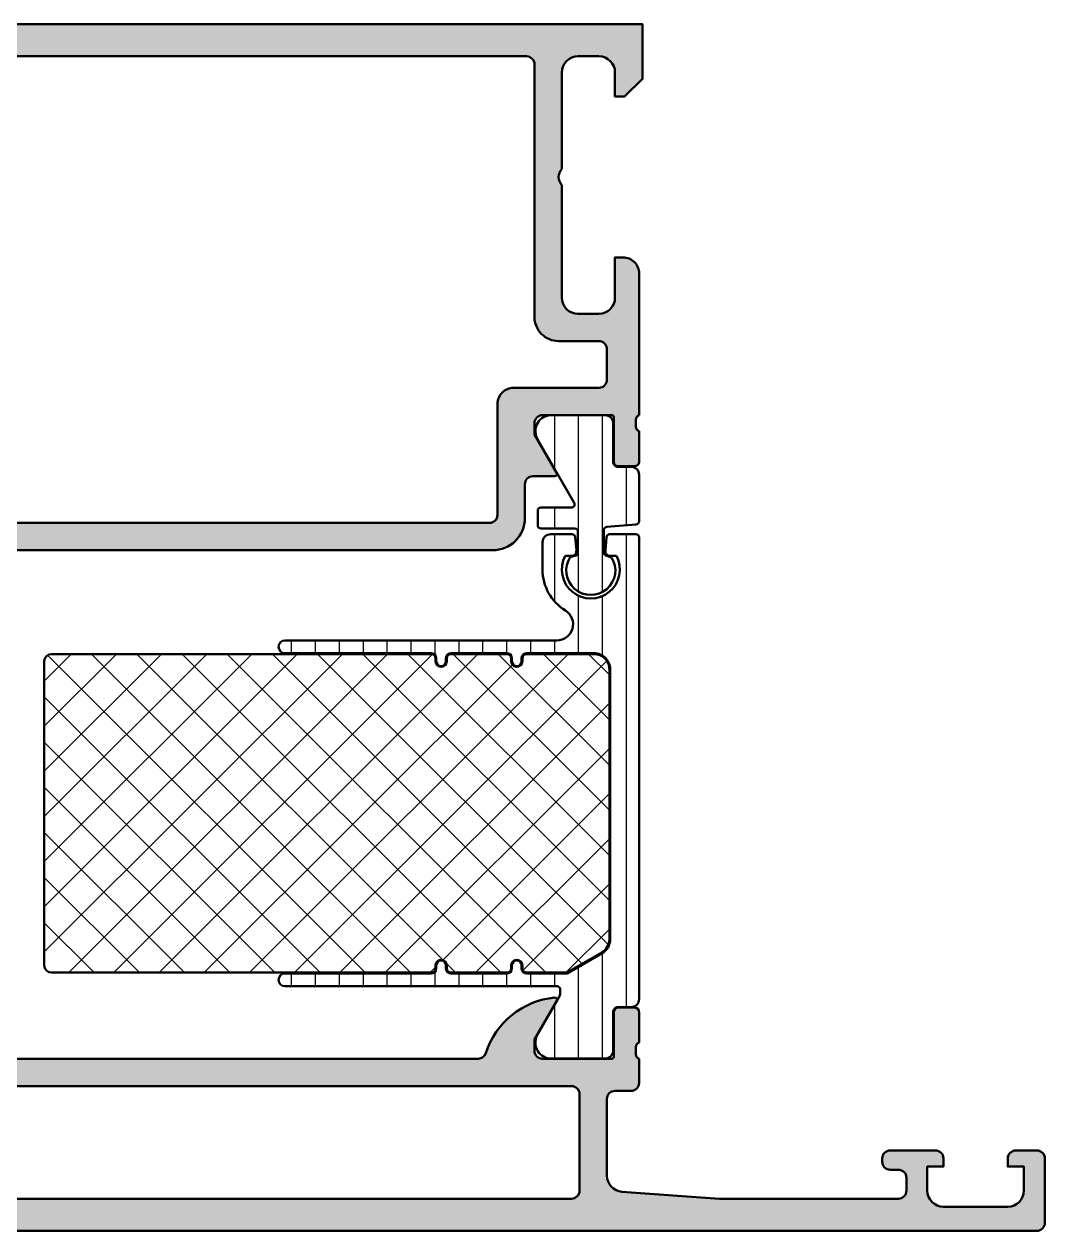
# Model space of a CAD drawing. Extents: x 5 to 130, y 0 to 75.
# Drawn here: x 66.6 to 130, y 0 to 75 of the extents above; entities that cross this region are included whole.
import ezdxf

# ---------------------------------------------------------------- set-up
doc = ezdxf.new("R2010")
doc.units = 0
for name, color, linetype, lineweight in [('0S-Alu contour', 7, 'Continuous', 50), ('0S-Alu hatch', 252, 'Continuous', 25), ('0S-Plastic contour', 254, 'Continuous', 50), ('0S-Plastic hatch', 253, 'Continuous', 25), ('0S-PT contour', 91, 'Continuous', 50), ('0S-PT hatch', 103, 'Continuous', 25)]:
    doc.layers.add(name, color=color, linetype=linetype, lineweight=lineweight)
pattern_1 = [(90, (0, 0), (-1.4859, 0), [])]

# ---------------------------------------------------------------- blocks, each defined once
blk = doc.blocks.new('398630__2199BBF1_2942_4C71_9032_513A555D3F61_')
at = {"layer": '0S-Alu hatch'}
h = blk.add_hatch(color=256, dxfattribs=at)
edge = h.paths.add_edge_path()
edge.add_arc((20.50026401343111, 65.99996052932545), 0.5000000037249493, 90.00000000054717, 179.993005887432)
edge.add_line((20.00026401343145, 66.00002156447204), (20.00026401343145, 65.69998799886048))
edge.add_arc((20.5002640136636, 65.69998799887071), 0.5000000002321486, 180, 269.9982514709477)
edge.add_line((20.50024875486908, 65.19998799887139), (23.00000000000024, 65.19998799887128))
edge.add_line((23.00000000000024, 65.19998799887128), (23.00000000000036, 58.49998989304743))
edge.add_ellipse((22.47497580340839, 57.99998247075558), major_axis=(-0.7250226405802622, 0), ratio=1, start_angle=136.3989482371672, end_angle=223.6019249855902, ccw=False)
edge.add_line((23.0000076203586, 57.499983050212), (22.99999999875561, 50.69903613579648))
edge.add_ellipse((22.92116355221257, 50.43151554380338), major_axis=(-0.2788950563274199, 0), ratio=1, start_angle=178.8354106259041, end_angle=253.5801235805078, ccw=False)
edge.add_line((23.2000009987556, 50.42584713580501), (23.20000099875558, 49.972253135805))
edge.add_ellipse((22.92113290311244, 49.96659247632795), major_axis=(-0.2789255417371221, 0), ratio=1, start_angle=106.4245945553537, end_angle=181.1628700728862, ccw=False)
edge.add_line((22.9999999987556, 49.69904913580503), (22.99999999875558, 47.81903813579652))
edge.add_arc((23.2999999987556, 47.81903813579653), 0.3000000000000114, 180, 270.0000000000027)
edge.add_line((23.29999999875561, 47.51903813579652), (24.27997431779836, 47.5190381357965))
edge.add_arc((24.27997431779836, 47.81903813579653), 0.3000000000000291, 270, 360)
edge.add_line((24.57997431779839, 47.81903813579653), (24.57997431779837, 50.5790361357965))
edge.add_ellipse((24.69997402700154, 50.57903642659347), major_axis=(-0.1199997092035196, 0), ratio=1, start_angle=-89.9998611543503, end_angle=0.0001388452262744977, ccw=False)
edge.add_line((24.6999737362046, 50.69903613579663), (29.00000000000024, 50.69905697636784))
edge.add_ellipse((29.00001032011097, 50.1990672964788), major_axis=(-0.4999896799955473, 0), ratio=1, start_angle=179.9988173777202, end_angle=270.00118262198754, ccw=False)
edge.add_line((29.50000000000001, 50.1990569763682), (29.4999999999999, 49.49904476933761))
edge.add_line((29.4999999999999, 49.49904476933761), (28.11175537109274, 47.09453427128983))
edge.add_arc((28.23870596663836, 47.03784388477288), 0.1390332824644113, 155.9366245846284, 266.6097434881932)
edge.add_line((28.23048400878851, 46.89905392461025), (29.59999999875596, 46.89905392460992))
edge.add_ellipse((29.59999999875614, 46.39905392461099), major_axis=(-0.49999999999892, 0), ratio=1, start_angle=180, end_angle=270.00000000001995, ccw=False)
edge.add_line((30.09999999875506, 46.39905392461099), (30.09999999875596, 44.29872916121257))
edge.add_arc((32.09999999875591, 44.29872916121229), 1.999999999999943, 180, 269.9999999999886)
edge.add_line((32.09999999875551, 42.29872916121235), (95.7000030517554, 42.29872916121189))
edge.add_arc((95.70000305175614, 44.29872916121252), 2.000000000000625, 269.9999999999789, 360)
edge.add_line((97.70000305175678, 44.29872916121252), (97.70000305175678, 46.3990539246098))
edge.add_ellipse((98.20000305175648, 46.39905392461009), major_axis=(-0.4999999999997158, 0), ratio=1, start_angle=270.0000000000456, end_angle=360, ccw=False)
edge.add_line((98.20000305175608, 46.8990539246098), (99.56953430175737, 46.89905392460992))
edge.add_arc((99.56129753256998, 47.03785288071485), 0.139043139285852, 273.3961299493113, 384.0575019778348)
edge.add_line((99.68826293945312, 47.09453427128937), (98.30001831054597, 49.49904476933728))
edge.add_line((98.30001831054597, 49.49904476933728), (98.30001831054643, 50.19905697637819))
edge.add_ellipse((98.800003053853, 50.19907223655369), major_axis=(-0.4999847435394497, 0), ratio=1, start_angle=-90.00699432660582, end_angle=0.0017487406075247236, ccw=False)
edge.add_line((98.80006408900454, 50.69905697636773), (103.1000287327096, 50.6990361357994))
edge.add_ellipse((103.1000287327096, 50.57903613579649), major_axis=(-0.1200000000029107, 0), ratio=1, start_angle=180, end_angle=270, ccw=False)
edge.add_line((103.2200287327125, 50.5790361357965), (103.2200287327125, 47.81903813579653))
edge.add_arc((103.5200287327125, 47.81903813579653), 0.3000000000000289, 180, 270)
edge.add_line((103.5200287327125, 47.51903813579651), (104.5000030517553, 47.51903813579652))
edge.add_arc((104.5000030517553, 47.81903813579653), 0.3000000000000114, 269.9999999999973, 360)
edge.add_line((104.8000030517553, 47.81903813579653), (104.8000030517553, 49.69904913580503))
edge.add_ellipse((104.8788701473985, 49.96659247632794), major_axis=(-0.278925541737111, 0), ratio=1, start_angle=-1.1628700728879835, end_angle=73.57540544464729, ccw=False)
edge.add_line((104.6000020517553, 49.972253135805), (104.6000020517553, 50.42584713580501))
edge.add_ellipse((104.8788394983006, 50.43151554380341), major_axis=(-0.2788950563296264, 0), ratio=1, start_angle=-73.5801235805049, end_angle=1.1645893740935094, ccw=False)
edge.add_line((104.8000030517569, 50.69903613579863), (104.8000030517582, 59.49997579183968))
edge.add_arc((103.800003051641, 59.49997579183929), 1.000000000117268, 0, 90.00087426481622)
edge.add_line((103.7999877928414, 60.49997579184014), (103.3000030517573, 60.49997579184003))
edge.add_line((103.3000030517573, 60.49997579184003), (103.3000030517578, 57.99997579184003))
edge.add_ellipse((102.2999156542848, 58.00006318930226), major_axis=(-1.000087401291819, 0), ratio=1, start_angle=90.00501389831709, end_angle=179.9949929319336, ccw=False)
edge.add_line((102.3000031709671, 56.99997579183968), (100.9999543428421, 56.99997579184003))
edge.add_ellipse((101.0000131405709, 58.00003458956883), major_axis=(-1.000058799457282, 0), ratio=1, start_angle=0.0033686637580103707, end_angle=89.99663133636858, ccw=False)
edge.add_line((99.9999543428421, 57.99997579183782), (99.9999543428421, 64.99997579323338))
edge.add_ellipse((100.5249247822756, 65.49994419480647), major_axis=(-0.7249568020583185, 0), ratio=1, start_angle=-43.6078537874821, end_angle=43.6026217827108, ccw=False)
edge.add_line((100.0000000000002, 65.99996053234327), (99.99999999999955, 71.9999605330504))
edge.add_ellipse((101.0000549274129, 71.99990560563758), major_axis=(-1.000054928921814, 0), ratio=1, start_angle=270.00314693605833, end_angle=359.9968530639975, ccw=False)
edge.add_line((101.0000000000004, 72.99996053305097), (102.3000030517582, 72.9999605330504))
edge.add_ellipse((102.2999772237506, 71.9999347050432), major_axis=(-1.00002582834073, 0), ratio=1, start_angle=180.0014797973691, end_angle=269.99852020238893, ccw=False)
edge.add_line((103.3000030517578, 71.99996053304662), (103.3000030517573, 70.49996053305097))
edge.add_line((103.3000030517573, 70.49996053305097), (103.8999938964832, 70.49996053305142))
edge.add_line((103.8999938964832, 70.49996053305142), (105.0000000000004, 71.59996663656545))
edge.add_line((105.0000000000004, 71.59996663656545), (105, 74.99996053305108))
edge.add_line((105, 74.99996053305108), (36.50026401343155, 74.99996053305085))
edge.add_arc((36.5002849370199, 74.49993960946216), 0.5000209240264657, 90.00239756627687, 179.9976024336429)
edge.add_line((36.00026401343122, 74.4999605330512), (36.00026401343122, 66.99996053305108))
edge.add_ellipse((35.50029453007843, 66.99993001360986), major_axis=(-0.4999694842842858, 0), ratio=1, start_angle=89.99300545883119, end_angle=180.0034974838206, ccw=False)
edge.add_line((35.50023349491734, 66.49996053305108), (20.50026401342633, 66.4999605330504))
edge = h.paths.add_edge_path()
edge.add_ellipse((38.20029758276712, 72.49994832601908), major_axis=(-0.5000305185099556, 0), ratio=1, start_angle=270.00349684403255, end_angle=359.99650315784504, ccw=False)
edge.add_line((38.20026706518365, 72.99997884359777), (97.8000122030903, 72.99994832622986))
edge.add_ellipse((97.80004272253699, 72.49997884266693), major_axis=(-0.4999694844944145, 0), ratio=1, start_angle=179.9930054594119, end_angle=270.00349748442983, ccw=False)
edge.add_line((98.30001220330585, 72.499917807511), (98.30001220703117, 56.79997121420268))
edge.add_arc((99.80001220703066, 56.79997121420268), 1.499999999999488, 180, 270.0000000000021)
edge.add_line((99.8000122070307, 55.29997121420319), (102.3000030517578, 55.29997121420319))
edge.add_ellipse((102.3000030517577, 54.79997121420359), major_axis=(-0.4999999999996021, 0), ratio=1, start_angle=180, end_angle=269.9999999999935, ccw=False)
edge.add_line((102.8000030517573, 54.79997121420353), (102.8000030517571, 52.8990569763676))
edge.add_ellipse((102.3000030517575, 52.8990569763676), major_axis=(-0.4999999999996021, 0), ratio=1, start_angle=90.00000000000648, end_angle=180, ccw=False)
edge.add_line((102.3000030517576, 52.399056976368), (97.00092949662233, 52.39905697636789))
edge.add_arc((97.00092744759444, 51.39814783931104), 1.000909137058941, 89.99988270598566, 180.0001172906019)
edge.add_line((96.00001831053758, 51.39814579028097), (96.00000305175672, 44.4987016953914))
edge.add_ellipse((95.49999232068392, 44.49874294562886), major_axis=(-0.5000107327743344, 0), ratio=1, start_angle=90.0012296638356, end_angle=179.9952731724382, ccw=False)
edge.add_line((95.50000305175558, 43.99873221296968), (32.29999795146661, 43.99873221296957))
edge.add_ellipse((32.30000868249466, 44.49874089829006), major_axis=(-0.5000086854356472, 0), ratio=1, start_angle=0.004726827561796654, end_angle=89.9987703361254, ccw=False)
edge.add_line((31.79999999876056, 44.49869964822141), (31.79998473998025, 51.39905798094414))
edge.add_arc((30.80001000428274, 51.39903678357882), 0.9999747359221768, 0.0012145502538139, 90.00144913860443)
edge.add_line((30.79998471268176, 52.39901151918116), (25.20000326079595, 52.40031028011492))
edge.add_ellipse((25.20000326079584, 52.90031028011481), major_axis=(-0.4999999999998864, 0), ratio=1, start_angle=0, end_angle=90.00000000001302, ccw=False)
edge.add_line((24.70000326079595, 52.90031028011469), (24.70000326079595, 54.199975114528))
edge.add_line((24.70000326079595, 54.199975114528), (25.5000076203586, 54.99997947409008))
edge.add_line((25.5000076203586, 54.99997947409008), (25.50000762035872, 60.99998547245252))
edge.add_line((25.50000762035872, 60.99998547245252), (24.70000326079618, 61.79998983201506))
edge.add_line((24.70000326079618, 61.79998983201506), (24.70001455071078, 64.29997378518303))
edge.add_ellipse((25.20001455071041, 64.2999727400814), major_axis=(-0.5000000000007266, 0), ratio=1, start_angle=270.00000000014006, end_angle=359.9998802401752, ccw=False)
edge.add_line((25.20001455070918, 64.79997274008213), (36.70026706512203, 64.79997274001335))
edge.add_arc((36.70027874519616, 65.79996106000641), 0.9999883200612778, 269.9993307732317, 360.000669226757)
edge.add_line((37.70026706518923, 65.79997274008258), (37.70026706518843, 72.49997884358616))
at = {"layer": '0S-Alu contour', "color": 7}
for points in [[(103.3000030517578, 71.99996053304662), (103.3000030517573, 70.49996053305097), (103.8999938964832, 70.49996053305142), (105.0000000000004, 71.59996663656545), (105, 74.99996053305108), (36.50026401343155, 74.99996053305085)], [(38.20026706518365, 72.99997884359777), (97.8000122030903, 72.99994832622986)], [(101.0000000000004, 72.99996053305097), (102.3000030517582, 72.9999605330504)], [(98.30001220330585, 72.499917807511), (98.30001220703117, 56.79997121420268)], [(100.0000000000002, 65.99996053234327), (99.99999999999955, 71.9999605330504)], [(99.9999543428421, 57.99997579183782), (99.9999543428421, 64.99997579323338)], [(103.7999877928414, 60.49997579184014), (103.3000030517573, 60.49997579184003), (103.3000030517578, 57.99997579184003)], [(104.8000030517569, 50.69903613579863), (104.8000030517582, 59.49997579183968)], [(102.3000031709671, 56.99997579183968), (100.9999543428421, 56.99997579184003)], [(99.8000122070307, 55.29997121420319), (102.3000030517578, 55.29997121420319)], [(102.8000030517573, 54.79997121420353), (102.8000030517571, 52.8990569763676)], [(102.3000030517576, 52.399056976368), (97.00092949662233, 52.39905697636789)], [(96.00001831053758, 51.39814579028097), (96.00000305175672, 44.4987016953914)], [(98.80006408900454, 50.69905697636773), (103.1000287327096, 50.6990361357994)], [(103.2200287327125, 50.5790361357965), (103.2200287327125, 47.81903813579653)], [(104.6000020517553, 49.972253135805), (104.6000020517553, 50.42584713580501)], [(99.68826293945312, 47.09453427128937), (98.30001831054597, 49.49904476933728), (98.30001831054643, 50.19905697637819)], [(104.8000030517553, 47.81903813579653), (104.8000030517553, 49.69904913580503)], [(103.5200287327125, 47.51903813579651), (104.5000030517553, 47.51903813579652)], [(98.20000305175608, 46.8990539246098), (99.56953430175737, 46.89905392460992)], [(97.70000305175678, 44.29872916121252), (97.70000305175678, 46.3990539246098)], [(95.50000305175558, 43.99873221296968), (32.29999795146661, 43.99873221296957)], [(32.09999999875551, 42.29872916121235), (95.7000030517554, 42.29872916121189)]]:
    blk.add_lwpolyline(points, dxfattribs=at)
at = {"layer": '0S-Alu contour', "color": 7, "extrusion": (0, 0, -1)}
for centre, radius, start, end in [((-97.80004272253699, 72.49997884266693), 0.4999694844944145, 89.99650251557019, 180.0069945405882), ((-101.0000549274129, 71.99990560563758), 1.000054928921814, 0.0031469360025308, 89.99685306394169), ((-102.2999772237506, 71.9999347050432), 1.00002582834073, 90.00147979761107, 179.9985202026309), ((-100.5249247822756, 65.49994419480647), 0.7249568020583187, 316.3973782172893, 43.60785378748211), ((-101.0000131405709, 58.00003458956883), 1.000058799457282, 270.0033686636314, 359.996631336242), ((-102.2999156542848, 58.00006318930226), 1.000087401291819, 180.0050070680665, 269.9949861016829), ((-102.3000030517577, 54.79997121420359), 0.4999999999996021, 90.00000000000651, 180), ((-102.3000030517575, 52.8990569763676), 0.4999999999996021, 180, 269.9999999999935), ((-98.800003053853, 50.19907223655369), 0.4999847435394497, 359.9982512593925, 90.0069943266058), ((-103.1000287327096, 50.57903613579649), 0.1200000000029107, 90, 180), ((-104.8788394983006, 50.43151554380341), 0.2788950563296264, 358.8354106259065, 73.58012358050497), ((-104.8788701473985, 49.96659247632794), 0.278925541737111, 286.4245945553527, 1.162870072888105), ((-98.20000305175648, 46.39905392461009), 0.4999999999997158, 0, 89.9999999999544), ((-95.49999232068392, 44.49874294562886), 0.5000107327743344, 180.0047268275618, 269.9987703361644)]:
    blk.add_arc(centre, radius, start, end, dxfattribs=at)
at = {"layer": '0S-Alu contour', "color": 7}
for centre, radius, start, end in [((103.800003051641, 59.49997579183929), 1.000000000117268, 0, 90.00087426481622), ((99.80001220703066, 56.79997121420268), 1.499999999999488, 180, 270.0000000000021), ((97.00092744759444, 51.39814783931104), 1.000909137058941, 89.99988270598566, 180.0001172906019), ((103.5200287327125, 47.81903813579653), 0.3000000000000289, 180, 270), ((104.5000030517553, 47.81903813579653), 0.3000000000000114, 269.9999999999973, 0), ((99.56129753256998, 47.03785288071485), 0.139043139285852, 273.3961299493113, 24.05750197783477), ((95.70000305175614, 44.29872916121252), 2.000000000000625, 269.9999999999789, 0)]:
    blk.add_arc(centre, radius, start, end, dxfattribs=at)
blk = doc.blocks.new('284687__ABDCFA16_6CDB_4067_AC52_CD5AF19B6088___71D3DFB1_38EF_4B6D_9879_F07DCE086666_')
at = {"layer": '0S-Plastic hatch'}
h = blk.add_hatch(dxfattribs=at)
h.set_pattern_fill('ANSI31', color=256, scale=0.4680000000000001, angle=45, style=0)
h.set_pattern_definition(pattern_1)
edge = h.paths.add_edge_path()
edge.add_ellipse((104.5995990405114, 44.10784955545099), major_axis=(-0.2004043941907312, 0), ratio=1, start_angle=90.11637972490922, end_angle=179.8879914961055, ccw=False)
edge.add_line((104.6000061035172, 43.9074455746755), (102.8000030517594, 43.74994435397238))
edge.add_arc((102.800407309205, 43.54954317854297), 0.2004015831713134, 90.11557923254156, 179.8887919884801)
edge.add_line((102.6000061035172, 43.54993214694111), (102.6000061035172, 42.14993634310812))
edge.add_arc((102.8004100937128, 42.15032811118257), 0.2004043731273281, 180.1120068946615, 269.8858075365129)
edge.add_line((102.8000106811539, 41.94992413607687), (103.0901935106807, 41.85807868868546))
edge.add_ellipse((101.7961307586153, 41.05074937679009), major_axis=(-1.525247200990166, 0), ratio=1, start_angle=-32.596935458264795, end_angle=211.9588778536348, ccw=False)
edge.add_line((100.5111386470864, 41.87243928024318), (100.8000030517594, 41.94992413607687))
edge.add_arc((100.799606459924, 42.15032529056664), 0.2004015469149797, 270.1133876137157, 359.8887979551078)
edge.add_line((101.0000076293961, 42.14993634310811), (101.0000076293961, 43.44995656100363))
edge.add_arc((100.7996454647185, 43.44957605733068), 0.2003625259806087, 0.108809107625659, 89.89556244690863)
edge.add_line((100.8000106811539, 43.64993825045675), (98.70001220703281, 43.64993825045675))
edge.add_ellipse((98.70040879886822, 43.85033940494651), major_axis=(-0.2004015469149628, 0), ratio=1, start_angle=0.11120204489219532, end_angle=89.8866123862802, ccw=False)
edge.add_line((98.50000762939614, 43.84995045748799), (98.50000762939611, 44.74994435397237))
edge.add_ellipse((98.70042975299054, 44.74953445319083), major_axis=(-0.2004225427559334, 0), ratio=1, start_angle=270.119366005973, end_angle=359.8828195628527, ccw=False)
edge.add_line((98.70001220703283, 44.94995656100363), (100.587577349915, 44.94995656100363))
edge.add_arc((100.587577349915, 45.14995656100363), 0.2000000000000011, 270, 389.8798401838257)
edge.add_line((100.7609917680666, 45.24959309836389), (98.51452155365993, 49.1595074274587))
edge.add_ellipse((99.35577420265128, 49.70014235273586), major_axis=(-0.9999960709244738, 0), ratio=1, start_angle=-81.8183919481001, end_angle=32.727016099840796, ccw=False)
edge.add_line((99.21346355365992, 50.68996042745872), (102.6900050517596, 50.68996053304458))
edge.add_ellipse((102.6900076913847, 50.18996455560598), major_axis=(-0.4999959774455691, 0), ratio=1, start_angle=179.9996975182268, end_angle=270.0003024811883, ccw=False)
edge.add_line((103.1900036688233, 50.18996191597577), (103.1896717241654, 47.79000502687175))
edge.add_arc((103.4896717212959, 47.78996353304457), 0.2999999999999989, 179.9920752627072, 269.9999925343822)
edge.add_line((103.489671682206, 47.48996353304457), (104.3000031169092, 47.4899634274587))
edge.add_ellipse((104.3000030517594, 46.9899634274587), major_axis=(-0.4999999999999972, 0), ratio=1, start_angle=180, end_angle=269.99999253438386, ccw=False)
edge.add_line((104.8000030517594, 46.98996342745871), (104.8000030517594, 44.10745778170674))
at = {"layer": '0S-Plastic contour', "color": 7}
for points in [[(99.21346355365992, 50.68996042745872), (102.6900050517596, 50.68996053304458)], [(103.1900036688233, 50.18996191597577), (103.1896717241654, 47.79000502687175)], [(100.7609917680666, 45.24959309836389), (98.51452155365993, 49.1595074274587)], [(103.489671682206, 47.48996353304457), (104.3000031169092, 47.4899634274587)], [(104.8000030517594, 46.98996342745871), (104.8000030517594, 44.10745778170674)], [(98.50000762939614, 43.84995045748799), (98.50000762939611, 44.74994435397237)], [(98.70001220703283, 44.94995656100363), (100.587577349915, 44.94995656100363)], [(100.8000106811539, 43.64993825045675), (98.70001220703281, 43.64993825045675)], [(102.6000061035172, 43.54993214694111), (102.6000061035172, 42.14993634310812)], [(104.6000061035172, 43.9074455746755), (102.8000030517594, 43.74994435397238)], [(101.0000076293961, 42.14993634310811), (101.0000076293961, 43.44995656100363)], [(100.5111386470864, 41.87243928024318), (100.8000030517594, 41.94992413607687)], [(102.8000106811539, 41.94992413607687), (103.0901935106807, 41.85807868868546)]]:
    blk.add_lwpolyline(points, dxfattribs=at)
at = {"layer": '0S-Plastic contour', "color": 7, "extrusion": (0, 0, -1)}
for centre, radius, start, end in [((-99.35577420265128, 49.70014235273586), 0.9999960709244738, 327.2729839001592, 81.81839194810016), ((-102.6900076913847, 50.18996455560598), 0.4999959774455691, 89.99969751881169, 180.0003024817733), ((-104.3000030517594, 46.9899634274587), 0.4999999999999972, 90.00000746561616, 180), ((-98.70042975299054, 44.74953445319083), 0.2004225427559334, 0.1171804371472713, 89.88063399402697), ((-98.70040879886822, 43.85033940494651), 0.2004015469149628, 270.1133876137198, 359.8887979551078), ((-104.5995990405114, 44.10784955545099), 0.2004043941907312, 180.1120085038947, 269.8836202750908), ((-101.7961307586153, 41.05074937679009), 1.525247200990166, 148.0411221463652, 32.59693545826489)]:
    blk.add_arc(centre, radius, start, end, dxfattribs=at)
at = {"layer": '0S-Plastic contour', "color": 7}
for centre, radius, start, end in [((103.4896717212959, 47.78996353304457), 0.2999999999999989, 179.9920752627072, 269.9999925343822), ((100.587577349915, 45.14995656100363), 0.2000000000000011, 270, 29.87984018382567), ((100.7996454647185, 43.44957605733068), 0.2003625259806087, 0.108809107625659, 89.89556244690863), ((102.800407309205, 43.54954317854297), 0.2004015831713134, 90.11557923254156, 179.8887919884801), ((100.799606459924, 42.15032529056664), 0.2004015469149797, 270.1133876137157, 359.8887979551078), ((102.8004100937128, 42.15032811118257), 0.2004043731273281, 180.1120068946615, 269.8858075365129)]:
    blk.add_arc(centre, radius, start, end, dxfattribs=at)
blk = doc.blocks.new('284687__B62665F1_C904_4B85_AA76_22B587CE264C___1F9DE8D3_F1CF_40E5_BDCC_2F127334E089_')
at = {"layer": '0S-Plastic hatch'}
h = blk.add_hatch(dxfattribs=at)
h.set_pattern_fill('ANSI31', color=256, scale=0.4680000000000001, angle=45, style=0)
h.set_pattern_definition(pattern_1)
edge = h.paths.add_edge_path()
edge.add_line((104.8, 43.09991622952831), (104.8, 14.40995458688458))
edge.add_ellipse((104.3000030517598, 14.40995458688456), major_axis=(-0.4999969482401809, 0), ratio=1, start_angle=90.0000074656146, end_angle=180, ccw=False)
edge.add_line((104.3000031169092, 13.90995763864438), (103.489671682206, 13.90995753305851))
edge.add_arc((103.4896717212959, 13.60995753305852), 0.2999999999999987, 90.00000746561778, 180.0079247372927)
edge.add_line((103.1896717241654, 13.60991603923122), (103.1900036688233, 11.2099591501222))
edge.add_ellipse((102.6900076913847, 11.20995651049711), major_axis=(-0.4999959774455833, 0), ratio=1, start_angle=89.99969751881332, end_angle=180.0003024817733, ccw=False)
edge.add_line((102.6900050517596, 10.7099605330585), (99.21346355365992, 10.70996063864437))
edge.add_ellipse((99.35577420265129, 11.69977871336722), major_axis=(-0.9999960709244851, 0), ratio=1, start_angle=-32.72701609984051, end_angle=81.81839194809942, ccw=False)
edge.add_line((98.51452155365993, 12.24041363864438), (99.83352994186178, 14.53610835302483))
edge.add_arc((99.39999389648278, 14.78519969642546), 0.4999999999999901, 330.1201598161738, 360)
edge.add_line((99.89999389648277, 14.78519969642546), (99.89999389648277, 14.99992543804715))
edge.add_arc((99.69999389648277, 14.99992543804717), 0.2000000000000082, 0, 89.99999999999594)
edge.add_line((99.6999938964828, 15.19992543804718), (82.79999084472504, 15.1999254380472))
edge.add_ellipse((82.79999084472504, 15.59991933453156), major_axis=(-0.3999938964843608, 0), ratio=1, start_angle=-90, end_angle=90, ccw=False)
edge.add_line((82.79999084472504, 15.99991323101592), (91.900009155272, 15.99991294315538))
edge.add_arc((91.90000915527187, 16.29991294315535), 0.299999999999967, 270.0000000000244, 360)
edge.add_line((92.20000915527184, 16.29991294315535), (92.20000915527184, 16.49991294315534))
edge.add_ellipse((92.50000457763514, 16.49991294315522), major_axis=(-0.2999954223632812, 0), ratio=1, start_angle=180, end_angle=360, ccw=False)
edge.add_line((92.7999999999984, 16.49991294315522), (92.7999999999984, 16.29991294315543))
edge.add_arc((93.09999999999857, 16.29991294315536), 0.3000000000001814, 180, 269.9999999999891)
edge.add_line((93.09999999999853, 15.99991294315518), (96.600009155272, 15.99991323101604))
edge.add_arc((96.60000915527186, 16.29991323101596), 0.2999999999999257, 270.0000000000271, 360)
edge.add_line((96.90000915527177, 16.29991323101596), (96.90000915527177, 16.49991323101597))
edge.add_ellipse((97.20000457763506, 16.49991323101584), major_axis=(-0.2999954223632812, 0), ratio=1, start_angle=180, end_angle=360, ccw=False)
edge.add_line((97.49999999999837, 16.49991323101584), (97.49999999999834, 16.29991323101605))
edge.add_arc((97.7999999999985, 16.29991323101599), 0.3000000000001828, 180, 269.9999999999891)
edge.add_line((97.79999999999846, 15.99991323101581), (100.3262176513656, 15.99991323101591))
edge.add_line((100.3262176513656, 15.99991323101591), (102.4999206542951, 17.25464497861059))
edge.add_arc((101.9999143785766, 18.12075329214602), 1.000074940458543, 299.9979363638924, 359.9988858898354)
edge.add_line((102.999989318846, 18.12073384579821), (103.000001928901, 34.89993656394684))
edge.add_arc((102.0000019289016, 34.89993764507856), 0.9999999999999788, 359.9999380557947, 449.9999999999959)
edge.add_line((102.0000019289017, 35.89993764507854), (97.79999999999848, 35.89993764507831))
edge.add_arc((97.79999999999843, 35.59993764507829), 0.3000000000000141, 89.99999999998914, 180)
edge.add_line((97.49999999999841, 35.59993764507829), (97.4999999999984, 35.39993764507843))
edge.add_ellipse((97.20000457763511, 35.39993764507843), major_axis=(-0.2999954223632812, 0), ratio=1, start_angle=0, end_angle=180, ccw=False)
edge.add_line((96.90000915527185, 35.39993764507843), (96.90000915527185, 35.59993764507844))
edge.add_arc((96.60000915527183, 35.59993764507846), 0.3000000000000034, 0, 90)
edge.add_line((96.60000915527183, 35.89993764507846), (93.09999999999845, 35.89993764507844))
edge.add_arc((93.09999999999847, 35.59993764507844), 0.3000000000000011, 90.00000000000273, 180)
edge.add_line((92.79999999999848, 35.59993764507844), (92.79999999999848, 35.39993735721779))
edge.add_ellipse((92.5000045776352, 35.39993735721779), major_axis=(-0.2999954223632812, 0), ratio=1, start_angle=0, end_angle=180, ccw=False)
edge.add_line((92.20000915527191, 35.39993735721779), (92.2000091552719, 35.59993764507845))
edge.add_arc((91.90000915527192, 35.59993764507844), 0.2999999999999992, 0, 90)
edge.add_line((91.90000915527192, 35.89993764507844), (82.79999084472504, 35.89993764507835))
edge.add_ellipse((82.79999084472504, 36.29993154156276), major_axis=(-0.3999938964844105, 0), ratio=1, start_angle=-89.99999999999801, end_angle=90.00000000000199, ccw=False)
edge.add_line((82.79999084472504, 36.69992543804717), (99.69281300206205, 36.69992543804717))
edge.add_arc((99.69281300206201, 37.69992543804714), 0.9999999999999628, 270.0000000000017, 418.21166935639)
edge.add_ellipse((101.7999437542087, 41.09992543707049), major_axis=(-3.000000000000213, 0), ratio=1, start_angle=-0.003997086741776457, end_angle=58.211669356387176, ccw=False)
edge.add_line((98.79994376150874, 41.10013472404271), (98.8000030517561, 42.79991323101583))
edge.add_ellipse((99.30000305175632, 42.7999132310158), major_axis=(-0.5000000000002132, 0), ratio=1, start_angle=269.99999999999676, end_angle=360, ccw=False)
edge.add_line((99.30000305175633, 43.29991323101601), (100.6260184232407, 43.29991323101594))
edge.add_ellipse((100.6260184232407, 43.09991323101604), major_axis=(-0.1999999999999105, 0), ratio=1, start_angle=185.0001565526414, end_angle=270, ccw=False)
edge.add_line((100.8252573152301, 43.11734492395781), (100.8988613897436, 42.27607297745999))
edge.add_ellipse((100.6000030517594, 42.24992543804731), major_axis=(-0.3000000000000686, 0), ratio=1, start_angle=89.99999999999733, end_angle=185.00015655264, ccw=False)
edge.add_line((100.6000030517594, 41.94992543804725), (100.2132805894696, 41.94992543804717))
edge.add_arc((101.7999437542085, 41.0999254370705), 1.799999999999962, 151.8213572242008, 388.1786427757992)
edge.add_line((103.3866069189475, 41.94992543804717), (103.0000030517593, 41.94992543804729))
edge.add_ellipse((103.0000030517592, 42.24992543804732), major_axis=(-0.3000000000000327, 0), ratio=1, start_angle=-5.000156552641897, end_angle=90.00000000000807, ccw=False)
edge.add_line((102.701144713775, 42.27607297746), (102.7747487882885, 43.11734492395773))
edge.add_ellipse((102.9739876802781, 43.0999132310158), major_axis=(-0.2000000000001861, 0), ratio=1, start_angle=270.0000000000122, end_angle=354.99984344732076, ccw=False)
edge.add_line((102.9739876802781, 43.29991323101597), (104.6000030517593, 43.29991323101597))
edge.add_ellipse((104.6000030517593, 43.09991628277531), major_axis=(-0.1999969482406669, 0), ratio=1, start_angle=180.0000152727673, end_angle=270.0000000000122, ccw=False)
at = {"layer": '0S-Plastic contour', "color": 7}
for points in [[(98.79994376150874, 41.10013472404271), (98.8000030517561, 42.79991323101583)], [(99.30000305175633, 43.29991323101601), (100.6260184232407, 43.29991323101594)], [(100.8252573152301, 43.11734492395781), (100.8988613897436, 42.27607297745999)], [(102.701144713775, 42.27607297746), (102.7747487882885, 43.11734492395773)], [(102.9739876802781, 43.29991323101597), (104.6000030517593, 43.29991323101597)], [(104.8, 43.09991622952831), (104.8, 14.40995458688458)], [(100.6000030517594, 41.94992543804725), (100.2132805894696, 41.94992543804717)], [(103.3866069189475, 41.94992543804717), (103.0000030517593, 41.94992543804729)], [(82.79999084472504, 36.69992543804717), (99.69281300206205, 36.69992543804717)], [(91.90000915527192, 35.89993764507844), (82.79999084472504, 35.89993764507835)], [(92.20000915527191, 35.39993735721779), (92.2000091552719, 35.59993764507845)], [(92.79999999999848, 35.59993764507844), (92.79999999999848, 35.39993735721779)], [(96.60000915527183, 35.89993764507846), (93.09999999999845, 35.89993764507844)], [(96.90000915527185, 35.39993764507843), (96.90000915527185, 35.59993764507844)], [(97.49999999999841, 35.59993764507829), (97.4999999999984, 35.39993764507843)], [(102.0000019289017, 35.89993764507854), (97.79999999999848, 35.89993764507831)], [(102.999989318846, 18.12073384579821), (103.000001928901, 34.89993656394684)], [(97.79999999999846, 15.99991323101581), (100.3262176513656, 15.99991323101591), (102.4999206542951, 17.25464497861059)], [(82.79999084472504, 15.99991323101592), (91.900009155272, 15.99991294315538)], [(92.20000915527184, 16.29991294315535), (92.20000915527184, 16.49991294315534)], [(92.7999999999984, 16.49991294315522), (92.7999999999984, 16.29991294315543)], [(93.09999999999853, 15.99991294315518), (96.600009155272, 15.99991323101604)], [(96.90000915527177, 16.29991323101596), (96.90000915527177, 16.49991323101597)], [(97.49999999999837, 16.49991323101584), (97.49999999999834, 16.29991323101605)], [(99.6999938964828, 15.19992543804718), (82.79999084472504, 15.1999254380472)], [(98.51452155365993, 12.24041363864438), (99.83352994186178, 14.53610835302483)], [(99.89999389648277, 14.78519969642546), (99.89999389648277, 14.99992543804715)], [(103.1896717241654, 13.60991603923122), (103.1900036688233, 11.2099591501222)], [(104.3000031169092, 13.90995763864438), (103.489671682206, 13.90995753305851)], [(102.6900050517596, 10.7099605330585), (99.21346355365992, 10.70996063864437)]]:
    blk.add_lwpolyline(points, dxfattribs=at)
at = {"layer": '0S-Plastic contour', "color": 7, "extrusion": (0, 0, -1)}
for centre, radius, start, end in [((-99.30000305175632, 42.7999132310158), 0.5000000000002132, 0, 90.00000000000325), ((-100.6260184232407, 43.09991323101604), 0.1999999999999105, 90, 174.9998434473586), ((-102.9739876802781, 43.0999132310158), 0.2000000000001861, 5.00015655267924, 89.99999999998779), ((-104.6000030517593, 43.09991628277531), 0.1999969482406669, 89.99999999998779, 179.9999847272327), ((-100.6000030517594, 42.24992543804731), 0.3000000000000686, 174.99984344736, 270.0000000000027), ((-103.0000030517592, 42.24992543804732), 0.3000000000000327, 269.9999999999919, 5.000156552641873), ((-101.7999437542087, 41.09992543707049), 3.000000000000213, 301.7883306436128, 0.0039970867418171), ((-82.79999084472504, 36.29993154156276), 0.3999938964844105, 269.999999999998, 89.99999999999797), ((-92.5000045776352, 35.39993735721779), 0.2999954223632812, 180, 0), ((-97.20000457763511, 35.39993764507843), 0.2999954223632812, 180, 0), ((-92.50000457763514, 16.49991294315522), 0.2999954223632812, 0, 180), ((-97.20000457763506, 16.49991323101584), 0.2999954223632812, 0, 180), ((-82.79999084472504, 15.59991933453156), 0.3999938964843608, 270, 90), ((-104.3000030517598, 14.40995458688456), 0.499996948240181, 180, 269.9999925343854), ((-99.35577420265129, 11.69977871336722), 0.9999960709244851, 278.1816080519006, 32.72701609984053), ((-102.6900076913847, 11.20995651049711), 0.4999959774455833, 179.9996975182267, 270.0003024811867)]:
    blk.add_arc(centre, radius, start, end, dxfattribs=at)
at = {"layer": '0S-Plastic contour', "color": 7}
for centre, radius, start, end in [((101.7999437542085, 41.0999254370705), 1.799999999999962, 151.8213572242008, 28.1786427757992), ((99.69281300206201, 37.69992543804714), 0.9999999999999628, 270.0000000000017, 58.21166935638999), ((91.90000915527192, 35.59993764507844), 0.2999999999999992, 0, 90), ((93.09999999999847, 35.59993764507844), 0.3000000000000011, 90.00000000000273, 180), ((96.60000915527183, 35.59993764507846), 0.3000000000000034, 0, 90), ((97.79999999999843, 35.59993764507829), 0.3000000000000141, 89.99999999998914, 180), ((102.0000019289016, 34.89993764507856), 0.9999999999999788, 359.9999380557947, 89.99999999999594), ((101.9999143785766, 18.12075329214602), 1.000074940458543, 299.9979363638924, 359.9988858898354), ((91.90000915527187, 16.29991294315535), 0.299999999999967, 270.0000000000244, 0), ((93.09999999999857, 16.29991294315536), 0.3000000000001814, 180, 269.9999999999891), ((96.60000915527186, 16.29991323101596), 0.2999999999999257, 270.0000000000271, 0), ((97.7999999999985, 16.29991323101599), 0.3000000000001828, 180, 269.9999999999891), ((99.69999389648277, 14.99992543804717), 0.2000000000000082, 0, 89.99999999999594), ((99.39999389648278, 14.78519969642546), 0.4999999999999901, 330.1201598161738, 0), ((103.4896717212959, 13.60995753305852), 0.2999999999999987, 90.00000746561778, 180.0079247372927)]:
    blk.add_arc(centre, radius, start, end, dxfattribs=at)
blk = doc.blocks.new('382730__77C6536D_5410_40C7_A3EB_52D7B8BDC849_')
at = {"layer": '0S-PT hatch'}
h = blk.add_hatch(dxfattribs=at)
h.set_pattern_fill('ANSI37', color=256, scale=0.625, angle=90, style=0)
h.set_pattern_definition([(135, (0, 0), (-1.403165018917055, -1.403165018917055), []), (225, (0, 0), (1.403165018917055, -1.403165018917055), [])])
edge = h.paths.add_edge_path()
edge.add_line((67.85000000000008, 35.39993764507835), (67.85000000000007, 16.49991323101593))
edge.add_arc((68.30000000000007, 16.49991323101593), 0.4500000000000029, 180, 270)
edge.add_line((68.30000000000007, 16.04991323101593), (91.90038853659436, 16.04991323101593))
edge.add_arc((91.90000915527187, 16.29991294315535), 0.2499999999999716, 270.0869478277939, 360)
edge.add_line((92.15000915527185, 16.29991294315535), (92.15000915527185, 16.49991294315526))
edge.add_ellipse((92.50000457763512, 16.49991294315521), major_axis=(-0.3499954223632784, 0), ratio=1, start_angle=180, end_angle=360, ccw=False)
edge.add_line((92.8499999999984, 16.49991294315521), (92.8499999999984, 16.29991294315536))
edge.add_arc((93.09999999999857, 16.29991294315536), 0.2500000000001814, 180, 269.9130521416891)
edge.add_line((93.09962061854291, 16.04991323101593), (96.60000915527186, 16.04991323101592))
edge.add_arc((96.60000915527183, 16.29991323101586), 0.2499999999999432, 270.0000000000065, 360)
edge.add_line((96.85000915527178, 16.29991323101586), (96.85000915527178, 16.49991323101588))
edge.add_ellipse((97.20000457763506, 16.49991323101584), major_axis=(-0.3499954223632784, 0), ratio=1, start_angle=180, end_angle=360, ccw=False)
edge.add_line((97.54999999999833, 16.49991323101583), (97.54999999999833, 16.299913231016))
edge.add_arc((97.7999999999985, 16.29991323101599), 0.2500000000001776, 180, 269.9999999999902)
edge.add_line((97.79999999999846, 16.04991323101581), (100.3128225610547, 16.04991323101591))
edge.add_line((100.3128225610547, 16.04991323101591), (102.4748790912377, 17.29792225748315))
edge.add_arc((101.9999151880224, 18.12075282634995), 0.9500741310125334, 299.9949053933681, 359.9988576128952)
edge.add_line((102.949989318846, 18.1207338833764), (102.9500019289013, 34.89993693112615))
edge.add_arc((102.0000019289016, 34.89993764507857), 0.9499999999999744, 359.9999569457602, 449.9999999999931)
edge.add_line((102.0000019289017, 35.84993764507854), (97.79999999999839, 35.84993764507832))
edge.add_arc((97.79999999999839, 35.59993764507831), 0.2500000000000071, 90, 180)
edge.add_line((97.54999999999839, 35.59993764507831), (97.54999999999839, 35.39993764507843))
edge.add_ellipse((97.20000457763511, 35.39993764507843), major_axis=(-0.3499954223632784, 0), ratio=1, start_angle=0, end_angle=180, ccw=False)
edge.add_line((96.85000915527183, 35.39993764507843), (96.85000915527183, 35.59993764507845))
edge.add_arc((96.60000915527183, 35.59993764507846), 0.25, 0, 90)
edge.add_line((96.60000915527183, 35.84993764507846), (93.09999999999847, 35.84993764507844))
edge.add_arc((93.09999999999847, 35.59993764507844), 0.2500000000000071, 90, 180)
edge.add_line((92.84999999999845, 35.59993764507844), (92.84999999999845, 35.39993735721779))
edge.add_ellipse((92.5000045776352, 35.39993735721779), major_axis=(-0.3499954223632642, 0), ratio=1, start_angle=0, end_angle=180, ccw=False)
edge.add_line((92.15000915527192, 35.39993735721779), (92.15000915527189, 35.59993764507836))
edge.add_arc((91.90000915527192, 35.59993764507836), 0.25, 0, 90)
edge.add_line((91.90000915527192, 35.84993764507836), (68.30000000000008, 35.84993764507835))
edge.add_arc((68.30000000000008, 35.39993764507835), 0.4500000000000029, 90, 180)
at = {"layer": '0S-PT contour', "color": 7}
for points in [[(67.85000000000008, 35.39993764507835), (67.85000000000007, 16.49991323101593)], [(91.90000915527192, 35.84993764507836), (68.30000000000008, 35.84993764507835)], [(92.15000915527192, 35.39993735721779), (92.15000915527189, 35.59993764507836)], [(92.84999999999845, 35.59993764507844), (92.84999999999845, 35.39993735721779)], [(96.60000915527183, 35.84993764507846), (93.09999999999847, 35.84993764507844)], [(96.85000915527183, 35.39993764507843), (96.85000915527183, 35.59993764507845)], [(97.54999999999839, 35.59993764507831), (97.54999999999839, 35.39993764507843)], [(102.0000019289017, 35.84993764507854), (97.79999999999839, 35.84993764507832)], [(102.949989318846, 18.1207338833764), (102.9500019289013, 34.89993693112615)], [(97.79999999999846, 16.04991323101581), (100.3128225610547, 16.04991323101591), (102.4748790912377, 17.29792225748315)], [(68.30000000000007, 16.04991323101593), (91.90038853659436, 16.04991323101593)], [(92.15000915527185, 16.29991294315535), (92.15000915527185, 16.49991294315526)], [(92.8499999999984, 16.49991294315521), (92.8499999999984, 16.29991294315536)], [(93.09962061854291, 16.04991323101593), (96.60000915527186, 16.04991323101592)], [(96.85000915527178, 16.29991323101586), (96.85000915527178, 16.49991323101588)], [(97.54999999999833, 16.49991323101583), (97.54999999999833, 16.299913231016)]]:
    blk.add_lwpolyline(points, dxfattribs=at)
for centre, radius, start, end in [((68.30000000000008, 35.39993764507835), 0.4500000000000029, 90, 180), ((91.90000915527192, 35.59993764507836), 0.25, 0, 90), ((93.09999999999847, 35.59993764507844), 0.2500000000000071, 90, 180), ((96.60000915527183, 35.59993764507846), 0.25, 0, 90), ((97.79999999999839, 35.59993764507831), 0.2500000000000071, 90, 180), ((102.0000019289016, 34.89993764507857), 0.9499999999999744, 359.9999569457602, 89.99999999999314), ((101.9999151880224, 18.12075282634995), 0.9500741310125334, 299.9949053933681, 359.9988576128952), ((68.30000000000007, 16.49991323101593), 0.4500000000000029, 180, 270), ((91.90000915527187, 16.29991294315535), 0.2499999999999716, 270.0869478277939, 0), ((93.09999999999857, 16.29991294315536), 0.2500000000001814, 180, 269.9130521416891), ((96.60000915527183, 16.29991323101586), 0.2499999999999432, 270.0000000000065, 0), ((97.7999999999985, 16.29991323101599), 0.2500000000001776, 180, 269.9999999999902)]:
    blk.add_arc(centre, radius, start, end, dxfattribs=at)
at = {"layer": '0S-PT contour', "color": 7, "extrusion": (0, 0, -1)}
for centre, radius, start, end in [((-92.5000045776352, 35.39993735721779), 0.3499954223632642, 180, 0), ((-97.20000457763511, 35.39993764507843), 0.3499954223632784, 180, 0), ((-92.50000457763512, 16.49991294315521), 0.3499954223632784, 0, 180), ((-97.20000457763506, 16.49991323101584), 0.3499954223632784, 0, 180)]:
    blk.add_arc(centre, radius, start, end, dxfattribs=at)
blk = doc.blocks.new('398620__B92C629E_C4B9_42BB_91F8_7D7A8F60DEB9_')
at = {"layer": '0S-Alu hatch'}
h = blk.add_hatch(color=256, dxfattribs=at)
edge = h.paths.add_edge_path()
edge.add_line((19.9999999999999, 10.19996053305151), (19.9999999999999, 2.499914756684056))
edge.add_ellipse((19.50001288381154, 2.499947650155505), major_axis=(-0.4999871172703695, 0), ratio=1, start_angle=89.99852358593648, end_angle=179.9962305886744, ccw=False)
edge.add_line((19.50000000000024, 1.999960533051131), (14.1000061035153, 1.99996053305113))
edge.add_ellipse((14.0999932219395, 2.499947651474877), major_axis=(-0.4999871185896869, 0), ratio=1, start_angle=-0.0014761578452748836, end_angle=90.0014761578837, ccw=False)
edge.add_line((13.60000610351575, 2.49996053305034), (13.60000610351575, 4.499960533051016))
edge.add_arc((13.10001898576907, 4.499965786048388), 0.4999871177742791, 359.9993980350857, 450.0014762355648)
edge.add_line((13.10000610351541, 4.99995290365671), (11.79998779296888, 4.999960533051357))
edge.add_arc((11.80004289652511, 4.499905429495008), 0.5000551065924163, 90.00631370657597, 179.9936862934301)
edge.add_line((11.29998779296876, 4.49996053305119), (11.29998779296876, 3.99996053305113))
edge.add_line((11.29998779296876, 3.99996053305113), (12.29998779296865, 3.999960533051016))
edge.add_line((12.29998779296865, 3.999960533051016), (12.29998779296888, 2.49996053305113))
edge.add_ellipse((11.30001886433127, 2.499929461688845), major_axis=(-0.9999689291203312, 0), ratio=1, start_angle=89.99821968674809, end_angle=180.0017803131609, ccw=False)
edge.add_line((11.29998779296876, 1.499960533051243), (7.299987792968764, 1.499960533051016))
edge.add_ellipse((7.300030971468416, 2.500003711550553), major_axis=(-1.000043179431688, 0), ratio=1, start_angle=0.00247383901108833, end_angle=89.99752616102239, ccw=False)
edge.add_line((6.299987792968877, 2.499960533050318), (6.299987792968764, 3.99996053305113))
edge.add_line((6.299987792968764, 3.99996053305113), (7.299987792968764, 3.99996053305113))
edge.add_line((7.299987792968764, 3.99996053305113), (7.299987792968764, 4.49996053305113))
edge.add_arc((6.79999522761939, 4.49996796770187), 0.4999925654046482, 359.9991480391321, 450.0008519608871)
edge.add_line((6.79998779296865, 4.999960533051243), (5.500000000000355, 4.99996053305113))
edge.add_arc((5.500002740867685, 4.499957792183344), 0.5000027408752975, 90.00031407853878, 179.9996859215192)
edge.add_line((4.9999999999999, 4.499960533050169), (5.000000000000014, 0.4999529036568262))
edge.add_arc((5.499987117746528, 0.4999476506591697), 0.4999871177741086, 179.9993980350857, 270.0014762355583)
edge.add_line((5.500000000000127, -3.94669489822e-05), (129.5000000000002, -3.94669488699e-05))
edge.add_arc((129.4999605299358, 0.5000000031152965), 0.5000394716219294, 270.0045225791914, 359.9954774207697)
edge.add_line((130, 0.4999605330505628), (130, 4.499960533051243))
edge.add_arc((129.499944896444, 4.499905429495122), 0.5000551065920753, 0.0063137065699082, 89.99368629343707)
edge.add_line((129.5000000000001, 4.99996053305113), (128.1999816894531, 4.99996053305113))
edge.add_arc((128.1999844303207, 4.499957792183515), 0.500002740875127, 90.00031407857134, 179.9996859215192)
edge.add_line((127.6999816894531, 4.499960533050339), (127.6999816894531, 3.99996053305113))
edge.add_line((127.6999816894531, 3.99996053305113), (128.6999816894533, 3.999960533051016))
edge.add_line((128.6999816894533, 3.999960533051016), (128.6999816894532, 2.499960533051243))
edge.add_ellipse((127.6999618663053, 2.499980356199073), major_axis=(-1.000019823344412, 0), ratio=1, start_angle=90.001135760186, end_angle=179.9988642393878, ccw=False)
edge.add_line((127.699981689453, 1.49996053305113), (123.6999816894532, 1.49996053305113))
edge.add_ellipse((123.7000015126009, 2.4999803561988), major_axis=(-1.000019823344145, 0), ratio=1, start_angle=0.0011357599706229848, end_angle=89.99886423981661, ccw=False)
edge.add_line((122.6999816894532, 2.499960533054861), (122.6999816894533, 3.99996053305113))
edge.add_line((122.6999816894533, 3.99996053305113), (123.6999816894531, 3.99996053305113))
edge.add_line((123.6999816894531, 3.99996053305113), (123.6999816894531, 4.49996053305113))
edge.add_arc((123.1999789485854, 4.499957792183401), 0.5000027408752407, 0.0003140784807261, 89.9996859214417)
edge.add_line((123.1999816894529, 4.99996053305113), (120.3999938964845, 4.999960533051357))
edge.add_arc((120.3999864618337, 4.499967967701927), 0.499992565404705, 89.99914803910632, 180.0008519608678)
edge.add_line((119.8999938964842, 4.499960533051355), (119.8999938964841, 4.299955955414752))
edge.add_arc((120.3999839343524, 4.299945993282669), 0.4999900379675043, 179.9988584008714, 270.0011415989659)
edge.add_line((120.3999938964842, 3.799955955414411), (120.8999938964844, 3.799955955414411))
edge.add_ellipse((120.8999605088621, 3.299922567792111), major_axis=(-0.5000333887369586, 0), ratio=1, start_angle=180.0038256842582, end_angle=269.9961743157757, ccw=False)
edge.add_line((121.3999938964843, 3.299955955414706), (121.3999938964846, 2.499960533051243))
edge.add_ellipse((120.8999697567295, 2.499984672806232), major_axis=(-0.5000241403377976, 0), ratio=1, start_angle=90.0027660786111, end_angle=179.9972339216146, ccw=False)
edge.add_line((120.8999938964845, 1.99996053305113), (109.8002288288745, 1.999960533051016))
edge.add_line((109.8002288288745, 1.999960533051016), (103.7289702839532, 2.433615318207493))
edge.add_ellipse((103.8002187588578, 3.431063820588392), major_axis=(-0.9999899299883647, 0), ratio=1, start_angle=-0.00018791943909945985, end_angle=85.91426015697391, ccw=False)
edge.add_line((102.8002288288748, 3.43106710040216), (102.8002288288474, 8.199960533023209))
edge.add_ellipse((103.3002159466218, 8.19996578602075), major_axis=(-0.4999871178019619, 0), ratio=1, start_angle=-90.00147623553221, end_angle=0.0006019649143240713, ccw=False)
edge.add_line((103.3002288288752, 8.699952903656756), (104.3002288288751, 8.699960533051176))
edge.add_arc((104.3002417111287, 9.199947650659103), 0.4999871177738846, 269.9985237644417, 360.0006019655197)
edge.add_line((104.800228828875, 9.199952903658627), (104.8002288288751, 10.6999292692072))
edge.add_ellipse((104.8790742974885, 10.96748047634988), major_axis=(-0.2789269731746561, 0), ratio=1, start_angle=-1.16458937409908, end_angle=73.58012358050871, ccw=False)
edge.add_line((104.6002049406911, 10.97314953304285), (104.6002049406911, 11.4267435330429))
edge.add_ellipse((104.8790730363343, 11.43240419251998), major_axis=(-0.2789255417371438, 0), ratio=1, start_angle=-73.57540544464632, end_angle=1.162870072890314, ccw=False)
edge.add_line((104.8002059406911, 11.69994753304291), (104.8002059406911, 13.57995853305142))
edge.add_arc((104.5002059406911, 13.57995853305142), 0.2999999999999829, 0, 90)
edge.add_line((104.5002059406911, 13.8799585330514), (103.5202316216483, 13.8799585330514))
edge.add_arc((103.5202316216483, 13.5799585330514), 0.2999999999999971, 90, 180)
edge.add_line((103.2202316216483, 13.5799585330514), (103.2202316216483, 10.81996053305141))
edge.add_ellipse((103.1002316216483, 10.81996053305141), major_axis=(-0.1200000000000045, 0), ratio=1, start_angle=89.99999999999329, end_angle=180, ccw=False)
edge.add_line((103.1002316216483, 10.6999605330514), (98.80022882887533, 10.69996053305106))
edge.add_ellipse((98.80022882887523, 11.1999605330514), major_axis=(-0.5000000000003393, 0), ratio=1, start_angle=0, end_angle=90.00000000001302, ccw=False)
edge.add_line((98.30022882887488, 11.1999605330514), (98.30022882887499, 11.89996053305076))
edge.add_line((98.30022882887499, 11.89996053305076), (99.68172428649721, 14.29278085607898))
edge.add_arc((99.56210904422682, 14.361840748403), 0.138119784648018, 329.9999999999946, 455.6225775507948)
edge.add_arc((100.0384520700464, 9.523351671201436), 5.000000000001522, 95.62257755076261, 162.2515836438996)
edge.add_ellipse((94.80022882887268, 11.19996053304992), major_axis=(-0.4999999999986271, 0), ratio=1, start_angle=90.000000000228, end_angle=162.2515836441567, ccw=False)
edge.add_line((94.80022882887467, 10.69996053305129), (32.99996948242189, 10.69996053305117))
edge.add_ellipse((32.99996948242325, 11.19996053304979), major_axis=(-0.499999999998618, 0), ratio=1, start_angle=17.748416355909626, end_angle=89.99999999984448, ccw=False)
edge.add_arc((27.76174624124947, 9.523351671201567), 5.000000000001474, 17.74841635609079, 84.377422449227)
edge.add_arc((28.23808926707018, 14.36184074840267), 0.1381197846483305, 84.37742244931248, 210.0000000000412)
edge.add_line((28.11847402479954, 14.29278085607841), (29.49996948242189, 11.89996053305122))
edge.add_line((29.49996948242189, 11.89996053305122), (29.49996948242178, 11.19996053305129))
edge.add_ellipse((28.99996948242178, 11.19996053305117), major_axis=(-0.5, 0), ratio=1, start_angle=90.00000000001302, end_angle=180, ccw=False)
edge.add_line((28.99996948242189, 10.69996053305117), (24.69996668964834, 10.69996053305128))
edge.add_ellipse((24.69996668964835, 10.81996053305141), major_axis=(-0.1200000000001271, 0), ratio=1, start_angle=0, end_angle=89.99999999999488, ccw=False)
edge.add_line((24.57996668964822, 10.81996053305141), (24.57996668964822, 13.57995853305139))
edge.add_arc((24.27996668964821, 13.5799585330514), 0.3000000000000114, 0, 89.99999999999729)
edge.add_line((24.27996668964822, 13.87995853305141), (23.2999923706054, 13.8799585330514))
edge.add_arc((23.2999923706054, 13.57995853305142), 0.2999999999999812, 90, 180)
edge.add_line((22.99999237060541, 13.57995853305142), (22.99999237060543, 11.69994753304291))
edge.add_ellipse((22.92112527496226, 11.43240419251996), major_axis=(-0.2789255417371613, 0), ratio=1, start_angle=178.8371299271139, end_angle=253.5754054446458, ccw=False)
edge.add_line((23.19999337060544, 11.4267435330429), (23.19999337060543, 10.97314953304285))
edge.add_ellipse((22.9211444799706, 10.96749610827176), major_axis=(-0.2789061939432605, 0), ratio=1, start_angle=106.41675126441481, end_angle=181.1614642190237, ccw=False)
edge.add_line((22.99996948242178, 10.6999605330514), (20.50000000000002, 10.69996053305129))
edge.add_arc((20.50000274086752, 10.19995779218367), 0.500002740875127, 90.00031407855832, 179.9996859215192)
edge = h.paths.add_edge_path()
edge.add_ellipse((22.19998779296862, 8.49996511068793), major_axis=(-0.4999999999999876, 0), ratio=1, start_angle=269.9999999999984, end_angle=360, ccw=False)
edge.add_line((22.19998779296863, 8.999965110687917), (100.6002105183283, 8.99996511068769))
edge.add_ellipse((100.6002179529791, 8.49997254533843), major_axis=(-0.4999925654045345, 0), ratio=1, start_angle=179.9991480391322, end_angle=270.00085196088713, ccw=False)
edge.add_line((101.1002105183283, 8.49996511068769), (101.1002105183281, 2.499960533051508))
edge.add_ellipse((100.6002335817102, 2.4999374696689), major_axis=(-0.499976937149828, 0), ratio=1, start_angle=89.9973570091762, end_angle=180.0026429908802, ccw=False)
edge.add_line((100.6002105183281, 1.999960533051016), (22.19998779296886, 1.99996053305113))
edge.add_ellipse((22.1999749113926, 2.499947651474876), major_axis=(-0.4999871185896857, 0), ratio=1, start_angle=-0.0014761580922026951, end_angle=90.00147615793583, ccw=False)
edge.add_line((21.69998779296886, 2.49996053305113), (21.69998779296863, 8.49996511068793))
at = {"layer": '0S-Alu contour', "color": 7}
for points in [[(98.30022882887488, 11.1999605330514), (98.30022882887499, 11.89996053305076), (99.68172428649721, 14.29278085607898)], [(103.2202316216483, 13.5799585330514), (103.2202316216483, 10.81996053305141)], [(104.5002059406911, 13.8799585330514), (103.5202316216483, 13.8799585330514)], [(104.8002059406911, 11.69994753304291), (104.8002059406911, 13.57995853305142)], [(104.6002049406911, 10.97314953304285), (104.6002049406911, 11.4267435330429)], [(94.80022882887467, 10.69996053305129), (32.99996948242189, 10.69996053305117)], [(103.1002316216483, 10.6999605330514), (98.80022882887533, 10.69996053305106)], [(104.800228828875, 9.199952903658627), (104.8002288288751, 10.6999292692072)], [(22.19998779296863, 8.999965110687917), (100.6002105183283, 8.99996511068769)], [(101.1002105183283, 8.49996511068769), (101.1002105183281, 2.499960533051508)], [(103.3002288288752, 8.699952903656756), (104.3002288288751, 8.699960533051176)], [(102.8002288288748, 3.43106710040216), (102.8002288288474, 8.199960533023209)], [(123.1999816894529, 4.99996053305113), (120.3999938964845, 4.999960533051357)], [(129.5000000000001, 4.99996053305113), (128.1999816894531, 4.99996053305113)], [(119.8999938964842, 4.499960533051355), (119.8999938964841, 4.299955955414752)], [(120.3999938964842, 3.799955955414411), (120.8999938964844, 3.799955955414411)], [(122.6999816894532, 2.499960533054861), (122.6999816894533, 3.99996053305113), (123.6999816894531, 3.99996053305113), (123.6999816894531, 4.49996053305113)], [(127.6999816894531, 4.499960533050339), (127.6999816894531, 3.99996053305113), (128.6999816894533, 3.999960533051016), (128.6999816894532, 2.499960533051243)], [(130, 0.4999605330505628), (130, 4.499960533051243)], [(121.3999938964843, 3.299955955414706), (121.3999938964846, 2.499960533051243)], [(120.8999938964845, 1.99996053305113), (109.8002288288745, 1.999960533051016), (103.7289702839532, 2.433615318207493)], [(100.6002105183281, 1.999960533051016), (22.19998779296886, 1.99996053305113)], [(127.699981689453, 1.49996053305113), (123.6999816894532, 1.49996053305113)], [(5.500000000000127, -3.94669489822e-05), (129.5000000000002, -3.94669488699e-05)]]:
    blk.add_lwpolyline(points, dxfattribs=at)
for centre, radius, start, end in [((100.0384520700464, 9.523351671201436), 5.000000000001522, 95.62257755076261, 162.2515836438996), ((99.56210904422682, 14.361840748403), 0.138119784648018, 329.9999999999946, 95.62257755079484), ((103.5202316216483, 13.5799585330514), 0.2999999999999971, 90, 180), ((104.5002059406911, 13.57995853305142), 0.2999999999999829, 0, 90), ((104.3002417111287, 9.199947650659103), 0.4999871177738846, 269.9985237644417, 0.0006019655197916), ((120.3999864618337, 4.499967967701927), 0.499992565404705, 89.99914803910632, 180.0008519608678), ((123.1999789485854, 4.499957792183401), 0.5000027408752407, 0.0003140784807261, 89.9996859214417), ((128.1999844303207, 4.499957792183515), 0.500002740875127, 90.00031407857134, 179.9996859215192), ((129.499944896444, 4.499905429495122), 0.5000551065920753, 0.0063137065699082, 89.99368629343707), ((120.3999839343524, 4.299945993282669), 0.4999900379675043, 179.9988584008714, 270.0011415989659), ((129.4999605299358, 0.5000000031152965), 0.5000394716219294, 270.0045225791914, 359.9954774207697)]:
    blk.add_arc(centre, radius, start, end, dxfattribs=at)
at = {"layer": '0S-Alu contour', "color": 7, "extrusion": (0, 0, -1)}
for centre, radius, start, end in [((-104.8790730363343, 11.43240419251998), 0.2789255417371438, 358.8371299271097, 73.57540544464624), ((-94.80022882887268, 11.19996053304992), 0.4999999999986271, 197.7484163558434, 269.999999999772), ((-98.80022882887523, 11.1999605330514), 0.5000000000003393, 269.999999999987, 0), ((-103.1002316216483, 10.81996053305141), 0.1200000000000045, 180, 270.0000000000068), ((-104.8790742974885, 10.96748047634988), 0.2789269731746561, 286.4198764194913, 1.164589374099114), ((-100.6002179529791, 8.49997254533843), 0.4999925654045345, 89.99914803911285, 180.0008519608678), ((-103.3002159466218, 8.19996578602075), 0.4999871178019619, 359.9993980350857, 90.00147623553222), ((-120.8999605088621, 3.299922567792111), 0.5000333887369586, 90.00382568422431, 179.9961743157418), ((-103.8002187588578, 3.431063820588392), 0.9999899299883647, 274.0857398430261, 0.0001879194391314), ((-100.6002335817102, 2.4999374696689), 0.499976937149828, 179.9973570091198, 270.0026429908238), ((-120.8999697567295, 2.499984672806232), 0.5000241403377976, 180.0027660783855, 269.9972339213889), ((-123.7000015126009, 2.4999803561988), 1.000019823344145, 270.0011357601835, 359.9988642400294), ((-127.6999618663053, 2.499980356199073), 1.000019823344412, 180.0011357606123, 269.998864239814)]:
    blk.add_arc(centre, radius, start, end, dxfattribs=at)
blk = doc.blocks.new('382730__03D941D2_6EB1_4D31_8F35_ADF2D3DFE314_')
at = {"layer": '0S-Alu contour', "color": 7}
for name in ['398630__2199BBF1_2942_4C71_9032_513A555D3F61_', '398620__B92C629E_C4B9_42BB_91F8_7D7A8F60DEB9_']:
    blk.add_blockref(name, (0, 0), dxfattribs=at)
at = {"layer": '0S-Plastic contour', "color": 7}
for name in ['284687__ABDCFA16_6CDB_4067_AC52_CD5AF19B6088___71D3DFB1_38EF_4B6D_9879_F07DCE086666_', '284687__B62665F1_C904_4B85_AA76_22B587CE264C___1F9DE8D3_F1CF_40E5_BDCC_2F127334E089_']:
    blk.add_blockref(name, (0, 0), dxfattribs=at)
at = {"layer": '0S-PT contour', "color": 7}
blk.add_blockref('382730__77C6536D_5410_40C7_A3EB_52D7B8BDC849_', (0, 0), dxfattribs=at)

msp = doc.modelspace()

# ---------------------------------------------------------------- block references
at = {"layer": '0S-Alu contour', "color": 7}
msp.add_blockref('382730__03D941D2_6EB1_4D31_8F35_ADF2D3DFE314_', (0, 0), dxfattribs=at)

doc.saveas('drawing.dxf')
